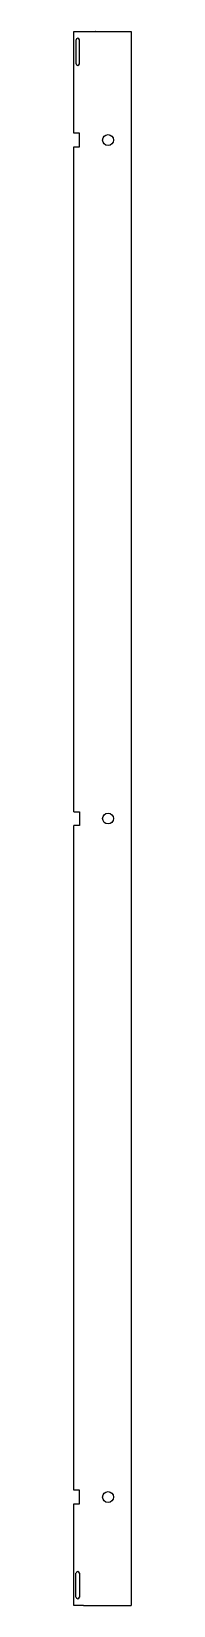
# Model space of a CAD drawing. Header units: millimetres. Extents: x 92 to 134, y -424 to 736.
import ezdxf

# ---------------------------------------------------------------- set-up
doc = ezdxf.new("R2010")
doc.units = ezdxf.units.MM
doc.layers.add('C00751', color=7, linetype='Continuous')

msp = doc.modelspace()

# ---------------------------------------------------------------- linework, layer by layer
at = {"layer": 'C00751', "color": 7, "linetype": 'Continuous'}
for p, q in [((91.6, 735.7), (98.6, 735.7)), ((91.6, 660.7), (91.6, 735.7)), ((98.7, 735.7), (98.6, 735.7)), ((98.7, 735.7), (107.6, 735.7)), ((107.7, 735.7), (107.6, 735.7)), ((107.7, 735.7), (133.7, 735.7)), ((133.7, 735.7), (133.7, -424.3)), ((93.1, 729.5), (93.1, 712)), ((95.6, 712), (95.6, 729.5)), ((95.7, 660.7), (91.6, 660.7)), ((91.6, 160.7), (91.6, 650.7)), ((91.6, 650.7), (95.7, 650.7)), ((95.7, 650.7), (95.7, 660.7)), ((91.6, 160.7), (95.7, 160.7)), ((95.7, 160.7), (95.7, 150.7)), ((95.7, 150.7), (91.6, 150.7)), ((91.6, -339.3), (91.6, 150.7)), ((95.7, -339.3), (91.6, -339.3)), ((95.7, -349.3), (95.7, -339.3)), ((91.6, -424.3), (91.6, -349.3)), ((91.6, -349.3), (95.7, -349.3)), ((93.1, -418), (93.1, -400.5)), ((95.6, -400.5), (95.6, -418)), ((98.6, -424.3), (91.6, -424.3)), ((98.6, -424.3), (98.7, -424.3)), ((98.7, -424.3), (107.6, -424.3)), ((107.6, -424.3), (107.7, -424.3)), ((107.7, -424.3), (133.7, -424.3))]:
    msp.add_line(p, q, dxfattribs=at)
for centre in [(116.7, 655.7), (116.7, 155.7), (116.7, -344.3)]:
    msp.add_circle(centre, 4, dxfattribs=at)
for centre, start, end in [((94.4, 729.5), 0, 180), ((94.4, 712), 180, 0), ((94.4, -400.5), 0, 180), ((94.4, -418), 180, 0)]:
    msp.add_arc(centre, 1.25, start, end, dxfattribs=at)

doc.saveas('drawing.dxf')
